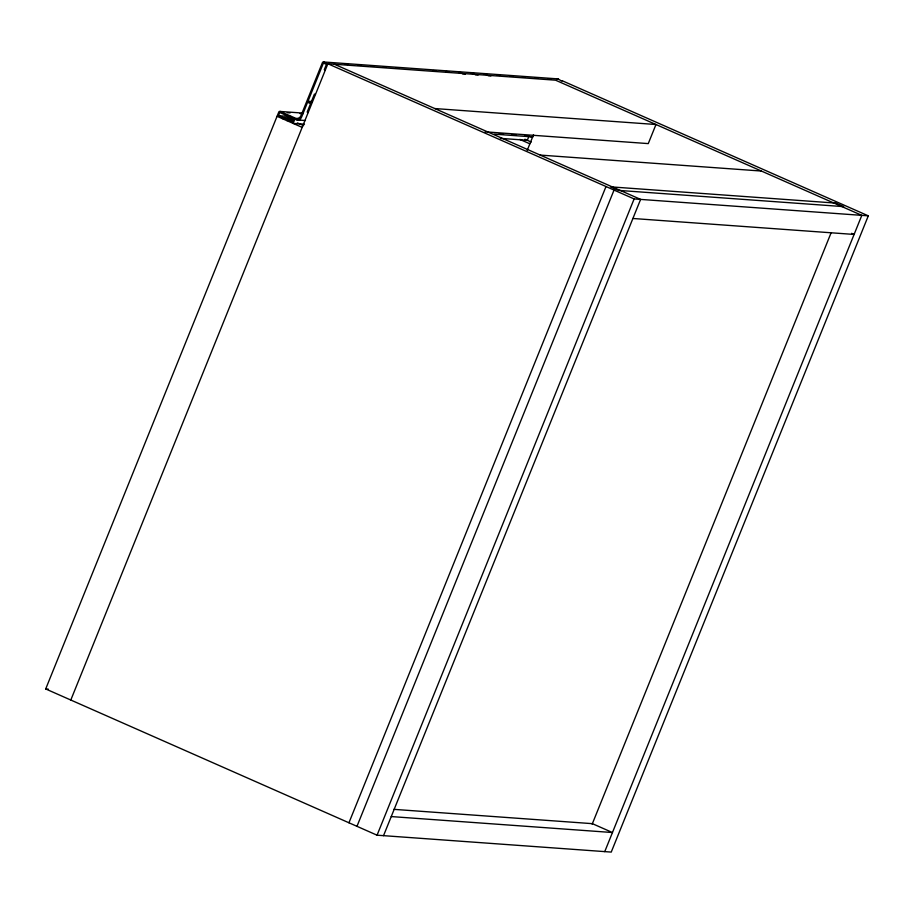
<?xml version="1.0" encoding="UTF-8"?>
<svg xmlns="http://www.w3.org/2000/svg" width="914" height="914" viewBox="0 0 914 914"><rect width="100%" height="100%" fill="white"/><g stroke="black" fill="none" stroke-linecap="round" stroke-linejoin="round"><path stroke-width="1.37" d="M327.658 64.3L323.853 61.992A1.154 1.097 -85.9 0 0 322.425 62.609L301.003 115.632A4.593 4.364 -85.9 0 1 295.268 118.1L280.21 111.451A1.154 1.097 -85.9 0 0 278.77 112.068L45.7 688.95L377.059 835.19L611.238 852.088L868.3 215.83L562.053 80.66M561.836 81.197L558.031 78.89L323.853 61.992M293.862 118.283L282.506 117.472L278.496 115.69L279.775 112.513L293.84 118.717L292.549 121.905L287.533 119.688L287.099 120.739M282.506 117.472L282.083 118.523L293.44 119.346M315.444 94.519L314.439 94.073L311.011 102.562L307.995 101.225L323.43 63.055L326.435 64.38L324.299 69.681L325.304 70.127M70.801 700.033L327.875 63.763L555.563 80.192L861.811 215.361L604.748 851.62M528.589 137.123L527.309 140.299L500.335 138.357M527.184 150.433L533.525 134.735M348.942 822.783L606.005 186.525M356.974 826.325L614.037 190.066M377.059 835.19L634.122 198.932L868.3 215.83M383.537 835.659L640.611 199.401L334.353 64.231M592.146 824.234L831.043 232.944M345.126 64.243L347.971 64.448M357.9 65.168L360.744 65.374M370.673 66.094L373.518 66.299M383.446 67.008L386.291 67.213M396.219 67.933L399.064 68.139M433.122 70.595L435.967 70.801M445.895 71.521L448.74 71.726M458.668 72.446L461.513 72.64M471.441 73.36L474.286 73.566M484.214 74.285L487.059 74.491M496.988 75.211L499.832 75.405M509.761 76.125L512.605 76.33M522.534 77.05L525.379 77.256M535.307 77.976L538.152 78.17M548.08 78.89L550.925 79.095M462.518 73.874L465.363 74.08M475.291 74.799L478.136 75.005M488.076 75.725L490.909 75.931M434.767 108.549L655.978 124.51L648.266 143.601L485.185 131.833M307.995 101.225L312.257 101.534M280.21 111.451L302.911 113.096M287.293 112.685L290.126 112.89M300.066 113.61L302.9 113.816M278.496 115.69L291.269 116.615M296.262 119.266L300.512 119.574M499.215 133.912L503.477 134.209M511.989 134.826L516.25 135.135M524.762 135.752L529.023 136.06M296.947 119.917L305.459 120.534M494.223 134.152L531.125 136.814M287.533 119.688L293.211 120.088M304.476 124.224L293.131 123.401L294.845 119.163L295.839 119.608A4.593 4.364 -85.9 0 0 301.574 117.141L307.572 102.288L310.589 103.613L307.161 112.102L308.167 112.548M540.197 155.083L761.408 171.044M632.899 218.48L854.099 234.441L851.597 233.333M45.7 688.95L48.293 689.133M393.854 809.347L592.375 823.663L612.46 832.528L391.249 816.568M524.899 139.236L531.32 142.07M519.815 139.385L529.857 143.818M327.875 63.763L634.122 198.932M287.316 118.443L291.075 120.1M297.347 122.876L303.631 125.641M277.056 116.318L302.168 127.389M533.365 136.517A4.593 4.364 -85.9 0 1 530.017 136.506M556.946 79.038A1.154 1.097 -85.9 0 1 558.031 78.89M835.682 203.091L610.506 186.844L618.538 190.386L843.713 206.633L835.682 203.091"/></g></svg>
